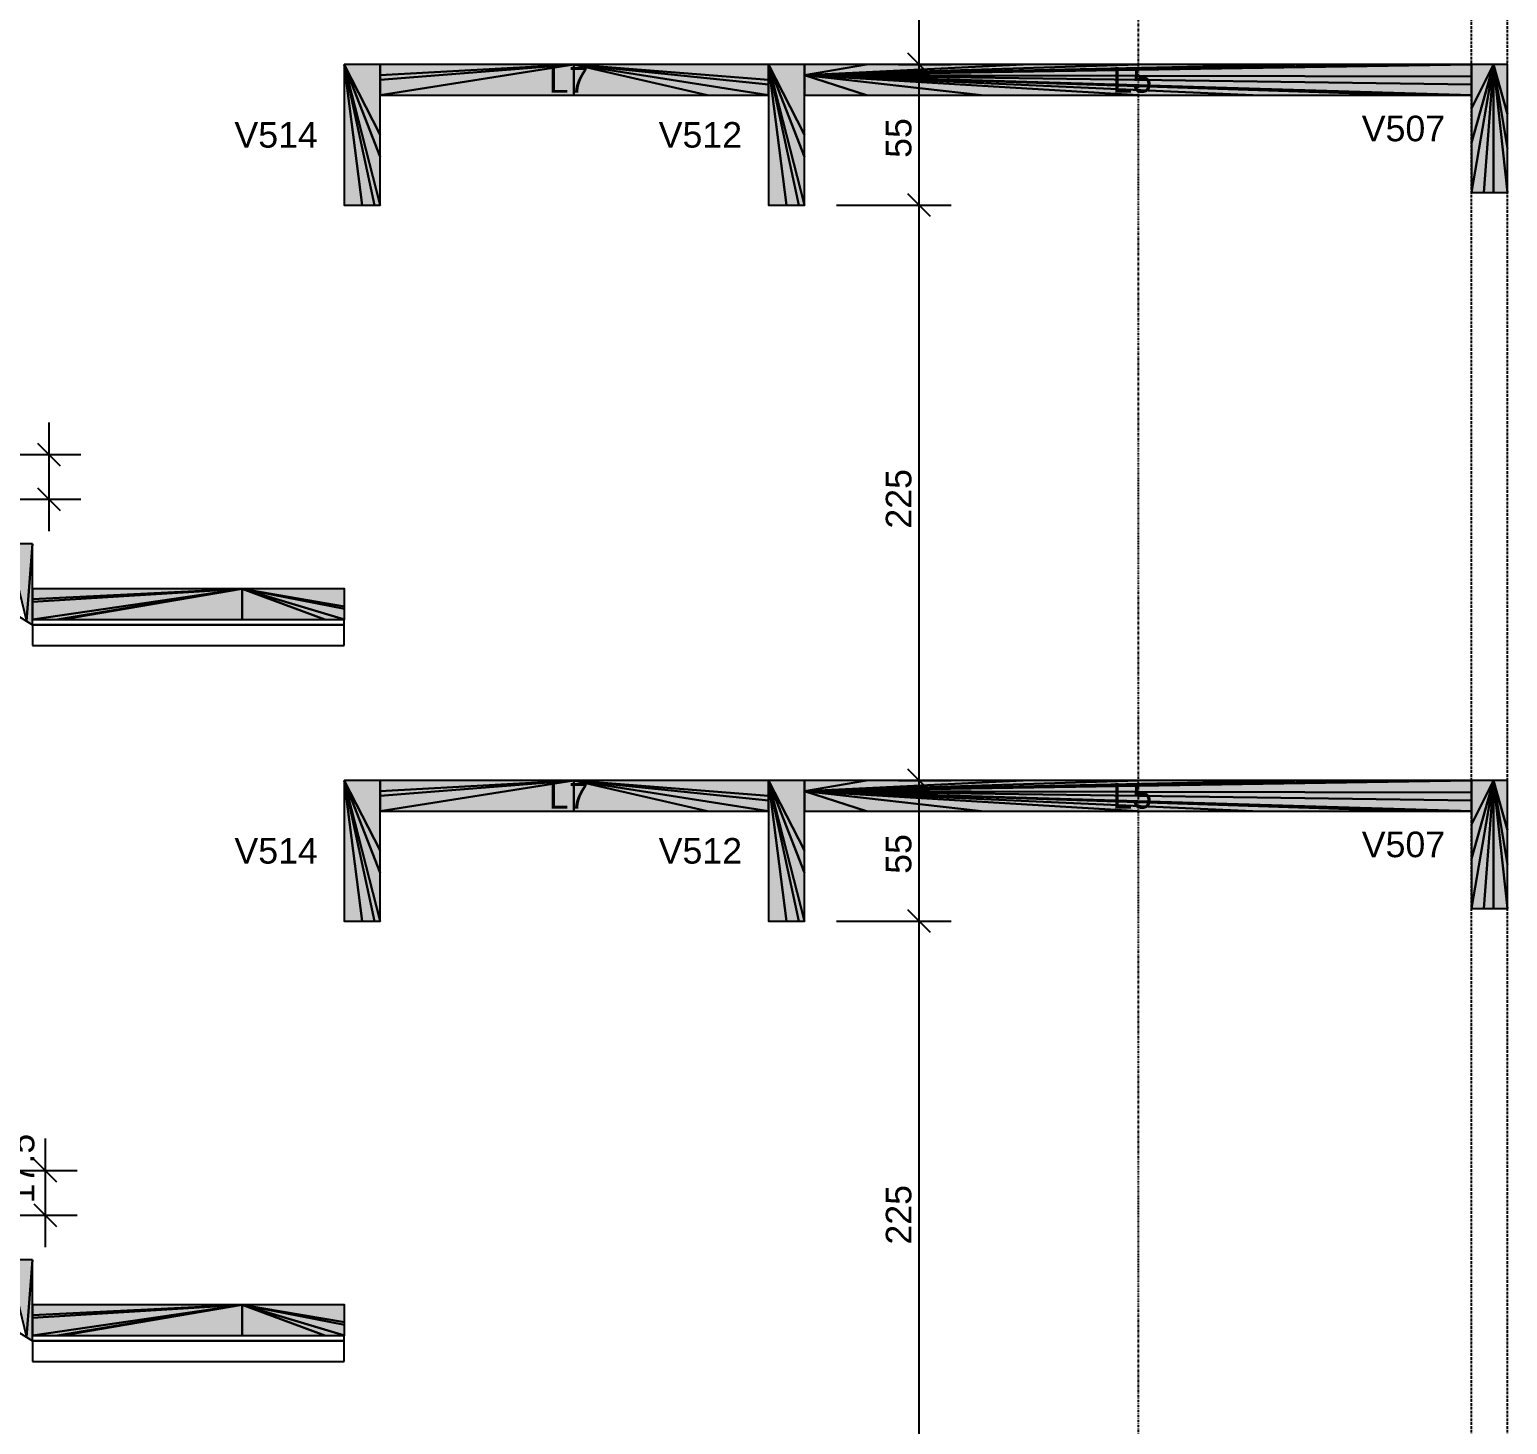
# Model space of a CAD drawing. Extents: x 37185 to 43130, y -8131 to -3926.
# Drawn here: x 38043.2 to 38428.6, y -6379.8 to -6016.2 of the extents above; entities that cross this region are included whole.
import ezdxf

# ---------------------------------------------------------------- set-up
doc = ezdxf.new("R2010")
doc.units = 0
doc.header["$MEASUREMENT"] = 0
doc.linetypes.add('ESTILO_TQS_0001', pattern=[1, 0.7, -0.3])
doc.linetypes.add('ESTILO_TQS_0004', pattern=[1.12, 0.5, -0.2, 0.01, -0.2, 0.01, -0.2])
for name, color, linetype in [('48', 4, 'CONTINUOUS'), ('52', 3, 'CONTINUOUS'), ('68', 4, 'CONTINUOUS'), ('70', 160, 'CONTINUOUS'), ('74', 2, 'CONTINUOUS'), ('75', 9, 'CONTINUOUS'), ('96', 252, 'CONTINUOUS')]:
    doc.layers.add(name, color=color, linetype=linetype)
doc.styles.add('TQS_ARIAL', font='arial.ttf')

msp = doc.modelspace()

# ---------------------------------------------------------------- linework, layer by layer
at = {"layer": '48', "linetype": 'Continuous'}
for p, q in [((38125.29, -6171.39), (38125.29, -6169.95)), ((38125.29, -6171.39), (38043.96, -6171.39)), ((38043.96, -6171.39), (38043.96, -6176.74)), ((38043.96, -6171.39), (38125.29, -6171.39)), ((38125.29, -6176.74), (38125.29, -6171.39)), ((38043.96, -6176.74), (38088, -6176.74)), ((38088, -6176.74), (38125.29, -6176.74)), ((38125.29, -6358.05), (38043.96, -6358.05)), ((38043.96, -6358.05), (38043.96, -6363.4)), ((38043.96, -6358.05), (38125.29, -6358.05)), ((38125.29, -6358.05), (38125.29, -6356.62)), ((38125.29, -6363.4), (38125.29, -6358.05)), ((38043.96, -6363.4), (38088, -6363.4)), ((38088, -6363.4), (38125.29, -6363.4))]:
    msp.add_line(p, q, dxfattribs=at)
at = {"layer": '52', "linetype": 'Continuous'}
for points in [[(38428.63, -6025.29), (38425.01, -6025.29), (38419.29, -6025.29), (38403.08, -6025.29), (38373.14, -6025.29), (38332.29, -6025.29), (38302.35, -6025.29), (38261.49, -6025.29), (38245.27, -6025.29), (38235.94, -6025.29), (38185.15, -6025.29), (38134.63, -6025.29), (38125.29, -6025.29)], [(38125.29, -6025.29), (38125.29, -6061.95)], [(38428.63, -6058.62), (38428.63, -6047.15), (38428.63, -6038.19), (38428.63, -6025.29)], [(38134.63, -6061.95), (38134.63, -6049.33), (38134.63, -6043.57), (38134.63, -6033.29)], [(38134.63, -6033.29), (38185.15, -6033.29), (38220.02, -6033.29), (38235.94, -6033.29)], [(38235.94, -6033.29), (38235.94, -6061.95)], [(38245.27, -6061.95), (38245.27, -6049.33), (38245.27, -6043.57), (38245.27, -6033.29)], [(38245.27, -6033.29), (38261.49, -6033.29), (38291.44, -6033.29), (38332.29, -6033.29), (38362.23, -6033.29), (38403.08, -6033.29), (38419.29, -6033.29)], [(38419.29, -6033.29), (38419.29, -6036.76), (38419.29, -6045.72), (38419.29, -6058.62)], [(38419.29, -6058.62), (38422.5, -6058.62), (38425.01, -6058.62), (38428.63, -6058.62)], [(38125.29, -6061.95), (38129.95, -6061.95), (38133.16, -6061.95), (38134.63, -6061.95)], [(38235.94, -6061.95), (38240.6, -6061.95), (38243.81, -6061.95), (38245.27, -6061.95)], [(37969.29, -6124.72), (37979.98, -6131.4), (37986.43, -6135.43), (37987.96, -6136.39), (37998.64, -6143.07), (38005.1, -6147.1), (38006.63, -6148.05), (38017.32, -6154.74), (38023.77, -6158.77), (38025.29, -6159.72), (38036, -6166.41), (38042.44, -6170.44), (38043.96, -6171.39)], [(38043.96, -6150.29), (38037.52, -6150.29), (38036, -6150.29), (38025.29, -6150.29)], [(38043.96, -6161.95), (38043.96, -6150.29)], [(38125.31, -6161.95), (38098.62, -6161.95), (38043.96, -6161.95)], [(38125.31, -6169.95), (38125.31, -6167.2), (38125.31, -6166.55), (38125.31, -6161.95)], [(38043.96, -6169.95), (38050.38, -6169.95), (38051.91, -6169.95), (38098.62, -6169.95), (38120.2, -6169.95), (38125.29, -6169.95), (38125.31, -6169.95)], [(38043.96, -6171.39), (38043.96, -6169.95)], [(38428.63, -6211.95), (38425.01, -6211.95), (38419.29, -6211.95), (38403.08, -6211.95), (38373.14, -6211.95), (38332.29, -6211.95), (38302.35, -6211.95), (38261.49, -6211.95), (38245.27, -6211.95), (38235.94, -6211.95), (38185.15, -6211.95), (38134.63, -6211.95), (38125.29, -6211.95)], [(38125.29, -6211.95), (38125.29, -6248.62)], [(38428.63, -6245.29), (38428.63, -6233.82), (38428.63, -6224.86), (38428.63, -6211.95)], [(38134.63, -6248.62), (38134.63, -6236), (38134.63, -6230.24), (38134.63, -6219.95)], [(38134.63, -6219.95), (38185.15, -6219.95), (38220.02, -6219.95), (38235.94, -6219.95)], [(38235.94, -6219.95), (38235.94, -6248.62)], [(38245.27, -6248.62), (38245.27, -6236), (38245.27, -6230.24), (38245.27, -6219.95)], [(38245.27, -6219.95), (38261.49, -6219.95), (38291.44, -6219.95), (38332.29, -6219.95), (38362.23, -6219.95), (38403.08, -6219.95), (38419.29, -6219.95)], [(38419.29, -6219.95), (38419.29, -6223.43), (38419.29, -6232.38), (38419.29, -6245.29)], [(38419.29, -6245.29), (38422.5, -6245.29), (38425.01, -6245.29), (38428.63, -6245.29)], [(38125.29, -6248.62), (38129.95, -6248.62), (38133.16, -6248.62), (38134.63, -6248.62)], [(38235.94, -6248.62), (38240.6, -6248.62), (38243.81, -6248.62), (38245.27, -6248.62)], [(37969.29, -6311.39), (37979.98, -6318.07), (37986.43, -6322.1), (37987.96, -6323.05), (37998.64, -6329.73), (38005.1, -6333.77), (38006.63, -6334.72), (38017.32, -6341.41), (38023.77, -6345.44), (38025.29, -6346.39), (38036, -6353.08), (38042.44, -6357.1), (38043.96, -6358.05)], [(38043.96, -6336.95), (38037.52, -6336.95), (38036, -6336.95), (38025.29, -6336.95)], [(38043.96, -6348.62), (38043.96, -6336.95)], [(38125.31, -6348.62), (38098.62, -6348.62), (38043.96, -6348.62)], [(38125.31, -6356.62), (38125.31, -6353.87), (38125.31, -6353.21), (38125.31, -6348.62)], [(38043.96, -6356.62), (38050.38, -6356.62), (38051.91, -6356.62), (38098.62, -6356.62), (38120.2, -6356.62), (38125.29, -6356.62), (38125.31, -6356.62)], [(38043.96, -6358.05), (38043.96, -6356.62)]]:
    msp.add_lwpolyline(points, dxfattribs=at)
at = {"layer": '68', "linetype": 'ESTILO_TQS_0001'}
for p, q in [((38419.29, -7595.96), (38419.29, -4431.95)), ((38428.63, -7595.96), (38428.63, -4431.95))]:
    msp.add_line(p, q, dxfattribs=at)
at = {"layer": '70', "linetype": 'ESTILO_TQS_0004'}
msp.add_line((38332.29, -4145.29), (38332.29, -7832.62), dxfattribs=at)
at = {"layer": '75', "linetype": 'Continuous'}
for p, q in [((38275.17, -6033.62), (38275.17, -5866.95)), ((38275.17, -6070.29), (38275.17, -6016.95)), ((38278.12, -6028.23), (38272.23, -6022.34)), ((38278.12, -6028.23), (38272.23, -6022.34)), ((38261.49, -6025.29), (38261.49, -6025.29)), ((38261.49, -6025.29), (38261.49, -6025.29)), ((38269.82, -6025.29), (38283.51, -6025.29)), ((38269.82, -6025.29), (38283.51, -6025.29)), ((38275.17, -6220.29), (38275.17, -6053.62)), ((38245.27, -6061.95), (38245.27, -6061.95)), ((38245.27, -6061.95), (38245.27, -6061.95)), ((38253.61, -6061.95), (38283.51, -6061.95)), ((38253.61, -6061.95), (38283.51, -6061.95)), ((38278.12, -6064.9), (38272.23, -6059.01)), ((38278.12, -6064.9), (38272.23, -6059.01)), ((38048.24, -6118.62), (38048.24, -6146.95)), ((38045.29, -6124.01), (38051.18, -6129.9)), ((38014.96, -6126.95), (38056.57, -6126.95)), ((38045.29, -6135.67), (38051.18, -6141.57)), ((38033.63, -6138.62), (38056.57, -6138.62)), ((38275.17, -6256.95), (38275.17, -6203.62)), ((38278.12, -6214.9), (38272.23, -6209.01)), ((38278.12, -6214.9), (38272.23, -6209.01)), ((38261.49, -6211.95), (38261.49, -6211.95)), ((38261.49, -6211.95), (38261.49, -6211.95)), ((38269.82, -6211.95), (38283.51, -6211.95)), ((38269.82, -6211.95), (38283.51, -6211.95)), ((38275.17, -6406.95), (38275.17, -6240.29)), ((38278.12, -6251.57), (38272.23, -6245.67)), ((38278.12, -6251.57), (38272.23, -6245.67)), ((38245.27, -6248.62), (38245.27, -6248.62)), ((38245.27, -6248.62), (38245.27, -6248.62)), ((38253.61, -6248.62), (38283.51, -6248.62)), ((38253.61, -6248.62), (38283.51, -6248.62)), ((38047.27, -6305.29), (38047.27, -6333.62)), ((38044.32, -6310.67), (38050.21, -6316.57)), ((38014.96, -6313.62), (38055.6, -6313.62)), ((38044.32, -6322.34), (38050.21, -6328.23)), ((38033.63, -6325.29), (38055.6, -6325.29))]:
    msp.add_line(p, q, dxfattribs=at)
at = {"layer": '96', "linetype": 'Continuous'}
for points in [[(38125.29, -6025.29), (38125.29, -6061.95), (38129.95, -6061.95), (38125.29, -6025.29)], [(38125.29, -6025.29), (38129.95, -6061.95), (38133.16, -6061.95), (38125.29, -6025.29)], [(38125.29, -6025.29), (38133.16, -6061.95), (38134.63, -6061.95), (38125.29, -6025.29)], [(38125.29, -6025.29), (38134.63, -6061.95), (38134.63, -6049.33), (38125.29, -6025.29)], [(38125.29, -6025.29), (38134.63, -6049.33), (38134.63, -6043.57), (38125.29, -6025.29)], [(38125.29, -6025.29), (38134.63, -6043.57), (38134.63, -6025.29), (38125.29, -6025.29)], [(38185.15, -6025.29), (38134.63, -6025.29), (38134.63, -6028.04), (38185.15, -6025.29)], [(38185.15, -6025.29), (38134.63, -6028.04), (38134.63, -6029.3), (38185.15, -6025.29)], [(38185.15, -6025.29), (38134.63, -6029.3), (38134.63, -6033.29), (38185.15, -6025.29)], [(38185.15, -6025.29), (38134.63, -6033.29), (38185.15, -6033.29), (38185.15, -6025.29)], [(38185.15, -6025.29), (38185.15, -6033.29), (38220.02, -6033.29), (38185.15, -6025.29)], [(38185.15, -6025.29), (38220.02, -6033.29), (38235.94, -6033.29), (38185.15, -6025.29)], [(38185.15, -6025.29), (38235.94, -6033.29), (38235.94, -6030.53), (38185.15, -6025.29)], [(38185.15, -6025.29), (38235.94, -6030.53), (38235.94, -6029.28), (38185.15, -6025.29)], [(38185.15, -6025.29), (38235.94, -6029.28), (38235.94, -6025.29), (38185.15, -6025.29)], [(38235.94, -6025.29), (38235.94, -6061.95), (38240.6, -6061.95), (38235.94, -6025.29)], [(38235.94, -6025.29), (38240.6, -6061.95), (38243.81, -6061.95), (38235.94, -6025.29)], [(38235.94, -6025.29), (38243.81, -6061.95), (38245.27, -6061.95), (38235.94, -6025.29)], [(38235.94, -6025.29), (38245.27, -6061.95), (38245.27, -6049.33), (38235.94, -6025.29)], [(38235.94, -6025.29), (38245.27, -6049.33), (38245.27, -6043.57), (38235.94, -6025.29)], [(38235.94, -6025.29), (38245.27, -6043.57), (38245.27, -6025.29), (38235.94, -6025.29)], [(38245.27, -6028.04), (38419.29, -6028.38), (38419.29, -6025.29), (38245.27, -6028.04)], [(38245.27, -6028.04), (38419.29, -6025.29), (38403.08, -6025.29), (38245.27, -6028.04)], [(38245.27, -6028.04), (38403.08, -6025.29), (38373.14, -6025.29), (38245.27, -6028.04)], [(38245.27, -6028.04), (38373.14, -6025.29), (38332.29, -6025.29), (38245.27, -6028.04)], [(38245.27, -6028.04), (38332.29, -6025.29), (38302.35, -6025.29), (38245.27, -6028.04)], [(38245.27, -6028.04), (38302.35, -6025.29), (38261.49, -6025.29), (38245.27, -6028.04)], [(38245.27, -6028.04), (38261.49, -6025.29), (38245.27, -6025.29), (38245.27, -6028.04)], [(38245.27, -6028.04), (38245.27, -6033.29), (38261.49, -6033.29), (38245.27, -6028.04)], [(38245.27, -6028.04), (38261.49, -6033.29), (38291.44, -6033.29), (38245.27, -6028.04)], [(38245.27, -6028.04), (38291.44, -6033.29), (38332.29, -6033.29), (38245.27, -6028.04)], [(38245.27, -6028.04), (38332.29, -6033.29), (38362.23, -6033.29), (38245.27, -6028.04)], [(38245.27, -6028.04), (38362.23, -6033.29), (38403.08, -6033.29), (38245.27, -6028.04)], [(38245.27, -6028.04), (38403.08, -6033.29), (38419.29, -6033.29), (38245.27, -6028.04)], [(38245.27, -6028.04), (38419.29, -6033.29), (38419.29, -6030.53), (38245.27, -6028.04)], [(38245.27, -6028.04), (38419.29, -6030.53), (38419.29, -6028.38), (38245.27, -6028.04)], [(38425.01, -6025.29), (38419.29, -6025.29), (38419.29, -6036.76), (38425.01, -6025.29)], [(38425.01, -6025.29), (38419.29, -6036.76), (38419.29, -6045.72), (38425.01, -6025.29)], [(38425.01, -6025.29), (38419.29, -6045.72), (38419.29, -6058.62), (38425.01, -6025.29)], [(38425.01, -6025.29), (38419.29, -6058.62), (38422.5, -6058.62), (38425.01, -6025.29)], [(38425.01, -6025.29), (38422.5, -6058.62), (38425.01, -6058.62), (38425.01, -6025.29)], [(38425.01, -6025.29), (38425.01, -6058.62), (38428.63, -6058.62), (38425.01, -6025.29)], [(38425.01, -6025.29), (38428.63, -6058.62), (38428.63, -6047.15), (38425.01, -6025.29)], [(38425.01, -6025.29), (38428.63, -6047.15), (38428.63, -6038.19), (38425.01, -6025.29)], [(38425.01, -6025.29), (38428.63, -6038.19), (38428.63, -6025.29), (38425.01, -6025.29)], [(38043.96, -6150.29), (38037.52, -6150.29), (38042.44, -6170.44), (38043.96, -6150.29)], [(38043.96, -6150.29), (38042.44, -6170.44), (38043.96, -6171.39), (38043.96, -6150.29)], [(38098.62, -6161.95), (38043.96, -6161.95), (38043.96, -6164.71), (38098.62, -6161.95)], [(38098.62, -6161.95), (38043.96, -6164.71), (38043.96, -6165.36), (38098.62, -6161.95)], [(38098.62, -6161.95), (38043.96, -6165.36), (38043.96, -6169.95), (38098.62, -6161.95)], [(38098.62, -6161.95), (38043.96, -6169.95), (38050.38, -6169.95), (38098.62, -6161.95)], [(38098.62, -6161.95), (38050.38, -6169.95), (38051.91, -6169.95), (38098.62, -6161.95)], [(38098.62, -6161.95), (38051.91, -6169.95), (38098.62, -6169.95), (38098.62, -6161.95)], [(38098.62, -6161.95), (38098.62, -6169.95), (38120.2, -6169.95), (38098.62, -6161.95)], [(38098.62, -6161.95), (38120.2, -6169.95), (38125.31, -6169.95), (38098.62, -6161.95)], [(38098.62, -6161.95), (38125.31, -6169.95), (38125.31, -6167.2), (38098.62, -6161.95)], [(38098.62, -6161.95), (38125.31, -6167.2), (38125.31, -6166.55), (38098.62, -6161.95)], [(38098.62, -6161.95), (38125.31, -6166.55), (38125.31, -6161.95), (38098.62, -6161.95)], [(38125.29, -6211.95), (38125.29, -6248.62), (38129.95, -6248.62), (38125.29, -6211.95)], [(38125.29, -6211.95), (38129.95, -6248.62), (38133.16, -6248.62), (38125.29, -6211.95)], [(38125.29, -6211.95), (38133.16, -6248.62), (38134.63, -6248.62), (38125.29, -6211.95)], [(38125.29, -6211.95), (38134.63, -6248.62), (38134.63, -6236), (38125.29, -6211.95)], [(38125.29, -6211.95), (38134.63, -6236), (38134.63, -6230.24), (38125.29, -6211.95)], [(38125.29, -6211.95), (38134.63, -6230.24), (38134.63, -6211.95), (38125.29, -6211.95)], [(38185.15, -6211.95), (38134.63, -6211.95), (38134.63, -6214.71), (38185.15, -6211.95)], [(38185.15, -6211.95), (38134.63, -6214.71), (38134.63, -6215.96), (38185.15, -6211.95)], [(38185.15, -6211.95), (38134.63, -6215.96), (38134.63, -6219.95), (38185.15, -6211.95)], [(38185.15, -6211.95), (38134.63, -6219.95), (38185.15, -6219.95), (38185.15, -6211.95)], [(38185.15, -6211.95), (38185.15, -6219.95), (38220.02, -6219.95), (38185.15, -6211.95)], [(38185.15, -6211.95), (38220.02, -6219.95), (38235.94, -6219.95), (38185.15, -6211.95)], [(38185.15, -6211.95), (38235.94, -6219.95), (38235.94, -6217.2), (38185.15, -6211.95)], [(38185.15, -6211.95), (38235.94, -6217.2), (38235.94, -6215.94), (38185.15, -6211.95)], [(38185.15, -6211.95), (38235.94, -6215.94), (38235.94, -6211.95), (38185.15, -6211.95)], [(38235.94, -6211.95), (38235.94, -6248.62), (38240.6, -6248.62), (38235.94, -6211.95)], [(38235.94, -6211.95), (38240.6, -6248.62), (38243.81, -6248.62), (38235.94, -6211.95)], [(38235.94, -6211.95), (38243.81, -6248.62), (38245.27, -6248.62), (38235.94, -6211.95)], [(38235.94, -6211.95), (38245.27, -6248.62), (38245.27, -6236), (38235.94, -6211.95)], [(38235.94, -6211.95), (38245.27, -6236), (38245.27, -6230.24), (38235.94, -6211.95)], [(38235.94, -6211.95), (38245.27, -6230.24), (38245.27, -6211.95), (38235.94, -6211.95)], [(38245.27, -6214.71), (38419.29, -6215.05), (38419.29, -6211.95), (38245.27, -6214.71)], [(38245.27, -6214.71), (38419.29, -6211.95), (38403.08, -6211.95), (38245.27, -6214.71)], [(38245.27, -6214.71), (38403.08, -6211.95), (38373.14, -6211.95), (38245.27, -6214.71)], [(38245.27, -6214.71), (38373.14, -6211.95), (38332.29, -6211.95), (38245.27, -6214.71)], [(38245.27, -6214.71), (38332.29, -6211.95), (38302.35, -6211.95), (38245.27, -6214.71)], [(38245.27, -6214.71), (38302.35, -6211.95), (38261.49, -6211.95), (38245.27, -6214.71)], [(38245.27, -6214.71), (38261.49, -6211.95), (38245.27, -6211.95), (38245.27, -6214.71)], [(38425.01, -6211.95), (38419.29, -6211.95), (38419.29, -6223.43), (38425.01, -6211.95)], [(38425.01, -6211.95), (38419.29, -6223.43), (38419.29, -6232.38), (38425.01, -6211.95)], [(38425.01, -6211.95), (38419.29, -6232.38), (38419.29, -6245.29), (38425.01, -6211.95)], [(38425.01, -6211.95), (38419.29, -6245.29), (38422.5, -6245.29), (38425.01, -6211.95)], [(38425.01, -6211.95), (38422.5, -6245.29), (38425.01, -6245.29), (38425.01, -6211.95)], [(38425.01, -6211.95), (38425.01, -6245.29), (38428.63, -6245.29), (38425.01, -6211.95)], [(38425.01, -6211.95), (38428.63, -6245.29), (38428.63, -6233.82), (38425.01, -6211.95)], [(38425.01, -6211.95), (38428.63, -6233.82), (38428.63, -6224.86), (38425.01, -6211.95)], [(38425.01, -6211.95), (38428.63, -6224.86), (38428.63, -6211.95), (38425.01, -6211.95)], [(38245.27, -6214.71), (38245.27, -6219.95), (38261.49, -6219.95), (38245.27, -6214.71)], [(38245.27, -6214.71), (38261.49, -6219.95), (38291.44, -6219.95), (38245.27, -6214.71)], [(38245.27, -6214.71), (38291.44, -6219.95), (38332.29, -6219.95), (38245.27, -6214.71)], [(38245.27, -6214.71), (38332.29, -6219.95), (38362.23, -6219.95), (38245.27, -6214.71)], [(38245.27, -6214.71), (38362.23, -6219.95), (38403.08, -6219.95), (38245.27, -6214.71)], [(38245.27, -6214.71), (38403.08, -6219.95), (38419.29, -6219.95), (38245.27, -6214.71)], [(38245.27, -6214.71), (38419.29, -6219.95), (38419.29, -6217.2), (38245.27, -6214.71)], [(38245.27, -6214.71), (38419.29, -6217.2), (38419.29, -6215.05), (38245.27, -6214.71)], [(38043.96, -6336.95), (38037.52, -6336.95), (38042.44, -6357.1), (38043.96, -6336.95)], [(38043.96, -6336.95), (38042.44, -6357.1), (38043.96, -6358.05), (38043.96, -6336.95)], [(38098.62, -6348.62), (38043.96, -6348.62), (38043.96, -6351.37), (38098.62, -6348.62)], [(38098.62, -6348.62), (38043.96, -6351.37), (38043.96, -6352.03), (38098.62, -6348.62)], [(38098.62, -6348.62), (38043.96, -6352.03), (38043.96, -6356.62), (38098.62, -6348.62)], [(38098.62, -6348.62), (38043.96, -6356.62), (38050.38, -6356.62), (38098.62, -6348.62)], [(38098.62, -6348.62), (38050.38, -6356.62), (38051.91, -6356.62), (38098.62, -6348.62)], [(38098.62, -6348.62), (38051.91, -6356.62), (38098.62, -6356.62), (38098.62, -6348.62)], [(38098.62, -6348.62), (38098.62, -6356.62), (38120.2, -6356.62), (38098.62, -6348.62)], [(38098.62, -6348.62), (38120.2, -6356.62), (38125.31, -6356.62), (38098.62, -6348.62)], [(38098.62, -6348.62), (38125.31, -6356.62), (38125.31, -6353.87), (38098.62, -6348.62)], [(38098.62, -6348.62), (38125.31, -6353.87), (38125.31, -6353.21), (38098.62, -6348.62)], [(38098.62, -6348.62), (38125.31, -6353.21), (38125.31, -6348.62), (38098.62, -6348.62)]]:
    msp.add_lwpolyline(points, dxfattribs=at)
for points in [[(38125.29, -6025.29), (38125.29, -6061.95), (38129.95, -6061.95)], [(38125.29, -6025.29), (38129.95, -6061.95), (38125.29, -6025.29)], [(38125.29, -6025.29), (38129.95, -6061.95), (38133.16, -6061.95)], [(38125.29, -6025.29), (38133.16, -6061.95), (38125.29, -6025.29)], [(38125.29, -6025.29), (38133.16, -6061.95), (38134.63, -6061.95)], [(38125.29, -6025.29), (38134.63, -6061.95), (38125.29, -6025.29)], [(38125.29, -6025.29), (38134.63, -6061.95), (38134.63, -6049.33)], [(38125.29, -6025.29), (38134.63, -6049.33), (38125.29, -6025.29)], [(38125.29, -6025.29), (38134.63, -6049.33), (38134.63, -6043.57)], [(38125.29, -6025.29), (38134.63, -6043.57), (38125.29, -6025.29)], [(38125.29, -6025.29), (38134.63, -6043.57), (38134.63, -6025.29)], [(38125.29, -6025.29), (38134.63, -6025.29), (38125.29, -6025.29)], [(38185.15, -6025.29), (38134.63, -6025.29), (38134.63, -6028.04)], [(38185.15, -6025.29), (38134.63, -6028.04), (38185.15, -6025.29)], [(38185.15, -6025.29), (38134.63, -6028.04), (38134.63, -6029.3)], [(38185.15, -6025.29), (38134.63, -6029.3), (38185.15, -6025.29)], [(38185.15, -6025.29), (38134.63, -6029.3), (38134.63, -6033.29)], [(38185.15, -6025.29), (38134.63, -6033.29), (38185.15, -6025.29)], [(38185.15, -6025.29), (38134.63, -6033.29), (38185.15, -6033.29)], [(38185.15, -6025.29), (38185.15, -6033.29), (38185.15, -6025.29)], [(38185.15, -6025.29), (38185.15, -6033.29), (38220.02, -6033.29)], [(38185.15, -6025.29), (38220.02, -6033.29), (38185.15, -6025.29)], [(38185.15, -6025.29), (38220.02, -6033.29), (38235.94, -6033.29)], [(38185.15, -6025.29), (38235.94, -6033.29), (38185.15, -6025.29)], [(38185.15, -6025.29), (38235.94, -6033.29), (38235.94, -6030.53)], [(38185.15, -6025.29), (38235.94, -6030.53), (38185.15, -6025.29)], [(38185.15, -6025.29), (38235.94, -6030.53), (38235.94, -6029.28)], [(38185.15, -6025.29), (38235.94, -6029.28), (38185.15, -6025.29)], [(38185.15, -6025.29), (38235.94, -6029.28), (38235.94, -6025.29)], [(38185.15, -6025.29), (38235.94, -6025.29), (38185.15, -6025.29)], [(38235.94, -6025.29), (38235.94, -6061.95), (38240.6, -6061.95)], [(38235.94, -6025.29), (38240.6, -6061.95), (38235.94, -6025.29)], [(38235.94, -6025.29), (38240.6, -6061.95), (38243.81, -6061.95)], [(38235.94, -6025.29), (38243.81, -6061.95), (38235.94, -6025.29)], [(38235.94, -6025.29), (38243.81, -6061.95), (38245.27, -6061.95)], [(38235.94, -6025.29), (38245.27, -6061.95), (38235.94, -6025.29)], [(38235.94, -6025.29), (38245.27, -6061.95), (38245.27, -6049.33)], [(38235.94, -6025.29), (38245.27, -6049.33), (38235.94, -6025.29)], [(38235.94, -6025.29), (38245.27, -6049.33), (38245.27, -6043.57)], [(38235.94, -6025.29), (38245.27, -6043.57), (38235.94, -6025.29)], [(38235.94, -6025.29), (38245.27, -6043.57), (38245.27, -6025.29)], [(38235.94, -6025.29), (38245.27, -6025.29), (38235.94, -6025.29)], [(38245.27, -6028.04), (38419.29, -6028.38), (38419.29, -6025.29)], [(38245.27, -6028.04), (38419.29, -6025.29), (38245.27, -6028.04)], [(38245.27, -6028.04), (38419.29, -6025.29), (38403.08, -6025.29)], [(38245.27, -6028.04), (38403.08, -6025.29), (38245.27, -6028.04)], [(38245.27, -6028.04), (38403.08, -6025.29), (38373.14, -6025.29)], [(38245.27, -6028.04), (38373.14, -6025.29), (38245.27, -6028.04)], [(38245.27, -6028.04), (38373.14, -6025.29), (38332.29, -6025.29)], [(38245.27, -6028.04), (38332.29, -6025.29), (38245.27, -6028.04)], [(38245.27, -6028.04), (38332.29, -6025.29), (38302.35, -6025.29)], [(38245.27, -6028.04), (38302.35, -6025.29), (38245.27, -6028.04)], [(38245.27, -6028.04), (38302.35, -6025.29), (38261.49, -6025.29)], [(38245.27, -6028.04), (38261.49, -6025.29), (38245.27, -6028.04)], [(38245.27, -6028.04), (38261.49, -6025.29), (38245.27, -6025.29)], [(38245.27, -6028.04), (38245.27, -6025.29), (38245.27, -6028.04)], [(38245.27, -6028.04), (38245.27, -6033.29), (38261.49, -6033.29)], [(38245.27, -6028.04), (38261.49, -6033.29), (38245.27, -6028.04)], [(38245.27, -6028.04), (38261.49, -6033.29), (38291.44, -6033.29)], [(38245.27, -6028.04), (38291.44, -6033.29), (38245.27, -6028.04)], [(38245.27, -6028.04), (38291.44, -6033.29), (38332.29, -6033.29)], [(38245.27, -6028.04), (38332.29, -6033.29), (38245.27, -6028.04)], [(38245.27, -6028.04), (38332.29, -6033.29), (38362.23, -6033.29)], [(38245.27, -6028.04), (38362.23, -6033.29), (38245.27, -6028.04)], [(38245.27, -6028.04), (38362.23, -6033.29), (38403.08, -6033.29)], [(38245.27, -6028.04), (38403.08, -6033.29), (38245.27, -6028.04)], [(38245.27, -6028.04), (38403.08, -6033.29), (38419.29, -6033.29)], [(38245.27, -6028.04), (38419.29, -6033.29), (38245.27, -6028.04)], [(38245.27, -6028.04), (38419.29, -6033.29), (38419.29, -6030.53)], [(38245.27, -6028.04), (38419.29, -6030.53), (38245.27, -6028.04)], [(38245.27, -6028.04), (38419.29, -6030.53), (38419.29, -6028.38)], [(38245.27, -6028.04), (38419.29, -6028.38), (38245.27, -6028.04)], [(38425.01, -6025.29), (38419.29, -6025.29), (38419.29, -6036.76)], [(38425.01, -6025.29), (38419.29, -6036.76), (38425.01, -6025.29)], [(38425.01, -6025.29), (38419.29, -6036.76), (38419.29, -6045.72)], [(38425.01, -6025.29), (38419.29, -6045.72), (38425.01, -6025.29)], [(38425.01, -6025.29), (38419.29, -6045.72), (38419.29, -6058.62)], [(38425.01, -6025.29), (38419.29, -6058.62), (38425.01, -6025.29)], [(38425.01, -6025.29), (38419.29, -6058.62), (38422.5, -6058.62)], [(38425.01, -6025.29), (38422.5, -6058.62), (38425.01, -6025.29)], [(38425.01, -6025.29), (38422.5, -6058.62), (38425.01, -6058.62)], [(38425.01, -6025.29), (38425.01, -6058.62), (38425.01, -6025.29)], [(38425.01, -6025.29), (38425.01, -6058.62), (38428.63, -6058.62)], [(38425.01, -6025.29), (38428.63, -6058.62), (38425.01, -6025.29)], [(38425.01, -6025.29), (38428.63, -6058.62), (38428.63, -6047.15)], [(38425.01, -6025.29), (38428.63, -6047.15), (38425.01, -6025.29)], [(38425.01, -6025.29), (38428.63, -6047.15), (38428.63, -6038.19)], [(38425.01, -6025.29), (38428.63, -6038.19), (38425.01, -6025.29)], [(38425.01, -6025.29), (38428.63, -6038.19), (38428.63, -6025.29)], [(38425.01, -6025.29), (38428.63, -6025.29), (38425.01, -6025.29)], [(38043.96, -6150.29), (38037.52, -6150.29), (38042.44, -6170.44)], [(38043.96, -6150.29), (38042.44, -6170.44), (38043.96, -6150.29)], [(38043.96, -6150.29), (38042.44, -6170.44), (38043.96, -6171.39)], [(38043.96, -6150.29), (38043.96, -6171.39), (38043.96, -6150.29)], [(38098.62, -6161.95), (38043.96, -6161.95), (38043.96, -6164.71)], [(38098.62, -6161.95), (38043.96, -6164.71), (38098.62, -6161.95)], [(38098.62, -6161.95), (38043.96, -6164.71), (38043.96, -6165.36)], [(38098.62, -6161.95), (38043.96, -6165.36), (38098.62, -6161.95)], [(38098.62, -6161.95), (38043.96, -6165.36), (38043.96, -6169.95)], [(38098.62, -6161.95), (38043.96, -6169.95), (38098.62, -6161.95)], [(38098.62, -6161.95), (38043.96, -6169.95), (38050.38, -6169.95)], [(38098.62, -6161.95), (38050.38, -6169.95), (38098.62, -6161.95)], [(38098.62, -6161.95), (38050.38, -6169.95), (38051.91, -6169.95)], [(38098.62, -6161.95), (38051.91, -6169.95), (38098.62, -6161.95)], [(38098.62, -6161.95), (38051.91, -6169.95), (38098.62, -6169.95)], [(38098.62, -6161.95), (38098.62, -6169.95), (38098.62, -6161.95)], [(38098.62, -6161.95), (38098.62, -6169.95), (38120.2, -6169.95)], [(38098.62, -6161.95), (38120.2, -6169.95), (38098.62, -6161.95)], [(38098.62, -6161.95), (38120.2, -6169.95), (38125.31, -6169.95)], [(38098.62, -6161.95), (38125.31, -6169.95), (38098.62, -6161.95)], [(38098.62, -6161.95), (38125.31, -6169.95), (38125.31, -6167.2)], [(38098.62, -6161.95), (38125.31, -6167.2), (38098.62, -6161.95)], [(38098.62, -6161.95), (38125.31, -6167.2), (38125.31, -6166.55)], [(38098.62, -6161.95), (38125.31, -6166.55), (38098.62, -6161.95)], [(38098.62, -6161.95), (38125.31, -6166.55), (38125.31, -6161.95)], [(38098.62, -6161.95), (38125.31, -6161.95), (38098.62, -6161.95)], [(38125.29, -6211.95), (38125.29, -6248.62), (38129.95, -6248.62)], [(38125.29, -6211.95), (38129.95, -6248.62), (38125.29, -6211.95)], [(38125.29, -6211.95), (38129.95, -6248.62), (38133.16, -6248.62)], [(38125.29, -6211.95), (38133.16, -6248.62), (38125.29, -6211.95)], [(38125.29, -6211.95), (38133.16, -6248.62), (38134.63, -6248.62)], [(38125.29, -6211.95), (38134.63, -6248.62), (38125.29, -6211.95)], [(38125.29, -6211.95), (38134.63, -6248.62), (38134.63, -6236)], [(38125.29, -6211.95), (38134.63, -6236), (38125.29, -6211.95)], [(38125.29, -6211.95), (38134.63, -6236), (38134.63, -6230.24)], [(38125.29, -6211.95), (38134.63, -6230.24), (38125.29, -6211.95)], [(38125.29, -6211.95), (38134.63, -6230.24), (38134.63, -6211.95)], [(38125.29, -6211.95), (38134.63, -6211.95), (38125.29, -6211.95)], [(38185.15, -6211.95), (38134.63, -6211.95), (38134.63, -6214.71)], [(38185.15, -6211.95), (38134.63, -6214.71), (38185.15, -6211.95)], [(38185.15, -6211.95), (38134.63, -6214.71), (38134.63, -6215.96)], [(38185.15, -6211.95), (38134.63, -6215.96), (38185.15, -6211.95)], [(38185.15, -6211.95), (38134.63, -6215.96), (38134.63, -6219.95)], [(38185.15, -6211.95), (38134.63, -6219.95), (38185.15, -6211.95)], [(38185.15, -6211.95), (38134.63, -6219.95), (38185.15, -6219.95)], [(38185.15, -6211.95), (38185.15, -6219.95), (38185.15, -6211.95)], [(38185.15, -6211.95), (38185.15, -6219.95), (38220.02, -6219.95)], [(38185.15, -6211.95), (38220.02, -6219.95), (38185.15, -6211.95)], [(38185.15, -6211.95), (38220.02, -6219.95), (38235.94, -6219.95)], [(38185.15, -6211.95), (38235.94, -6219.95), (38185.15, -6211.95)], [(38185.15, -6211.95), (38235.94, -6219.95), (38235.94, -6217.2)], [(38185.15, -6211.95), (38235.94, -6217.2), (38185.15, -6211.95)], [(38185.15, -6211.95), (38235.94, -6217.2), (38235.94, -6215.94)], [(38185.15, -6211.95), (38235.94, -6215.94), (38185.15, -6211.95)], [(38185.15, -6211.95), (38235.94, -6215.94), (38235.94, -6211.95)], [(38185.15, -6211.95), (38235.94, -6211.95), (38185.15, -6211.95)], [(38235.94, -6211.95), (38235.94, -6248.62), (38240.6, -6248.62)], [(38235.94, -6211.95), (38240.6, -6248.62), (38235.94, -6211.95)], [(38235.94, -6211.95), (38240.6, -6248.62), (38243.81, -6248.62)], [(38235.94, -6211.95), (38243.81, -6248.62), (38235.94, -6211.95)], [(38235.94, -6211.95), (38243.81, -6248.62), (38245.27, -6248.62)], [(38235.94, -6211.95), (38245.27, -6248.62), (38235.94, -6211.95)], [(38235.94, -6211.95), (38245.27, -6248.62), (38245.27, -6236)], [(38235.94, -6211.95), (38245.27, -6236), (38235.94, -6211.95)], [(38235.94, -6211.95), (38245.27, -6236), (38245.27, -6230.24)], [(38235.94, -6211.95), (38245.27, -6230.24), (38235.94, -6211.95)], [(38235.94, -6211.95), (38245.27, -6230.24), (38245.27, -6211.95)], [(38235.94, -6211.95), (38245.27, -6211.95), (38235.94, -6211.95)], [(38245.27, -6214.71), (38419.29, -6215.05), (38419.29, -6211.95)], [(38245.27, -6214.71), (38419.29, -6211.95), (38245.27, -6214.71)], [(38245.27, -6214.71), (38419.29, -6211.95), (38403.08, -6211.95)], [(38245.27, -6214.71), (38403.08, -6211.95), (38245.27, -6214.71)], [(38245.27, -6214.71), (38403.08, -6211.95), (38373.14, -6211.95)], [(38245.27, -6214.71), (38373.14, -6211.95), (38245.27, -6214.71)], [(38245.27, -6214.71), (38373.14, -6211.95), (38332.29, -6211.95)], [(38245.27, -6214.71), (38332.29, -6211.95), (38245.27, -6214.71)], [(38245.27, -6214.71), (38332.29, -6211.95), (38302.35, -6211.95)], [(38245.27, -6214.71), (38302.35, -6211.95), (38245.27, -6214.71)], [(38245.27, -6214.71), (38302.35, -6211.95), (38261.49, -6211.95)], [(38245.27, -6214.71), (38261.49, -6211.95), (38245.27, -6214.71)], [(38245.27, -6214.71), (38261.49, -6211.95), (38245.27, -6211.95)], [(38245.27, -6214.71), (38245.27, -6211.95), (38245.27, -6214.71)], [(38425.01, -6211.95), (38419.29, -6211.95), (38419.29, -6223.43)], [(38425.01, -6211.95), (38419.29, -6223.43), (38425.01, -6211.95)], [(38425.01, -6211.95), (38419.29, -6223.43), (38419.29, -6232.38)], [(38425.01, -6211.95), (38419.29, -6232.38), (38425.01, -6211.95)], [(38425.01, -6211.95), (38419.29, -6232.38), (38419.29, -6245.29)], [(38425.01, -6211.95), (38419.29, -6245.29), (38425.01, -6211.95)], [(38425.01, -6211.95), (38419.29, -6245.29), (38422.5, -6245.29)], [(38425.01, -6211.95), (38422.5, -6245.29), (38425.01, -6211.95)], [(38425.01, -6211.95), (38422.5, -6245.29), (38425.01, -6245.29)], [(38425.01, -6211.95), (38425.01, -6245.29), (38425.01, -6211.95)], [(38425.01, -6211.95), (38425.01, -6245.29), (38428.63, -6245.29)], [(38425.01, -6211.95), (38428.63, -6245.29), (38425.01, -6211.95)], [(38425.01, -6211.95), (38428.63, -6245.29), (38428.63, -6233.82)], [(38425.01, -6211.95), (38428.63, -6233.82), (38425.01, -6211.95)], [(38425.01, -6211.95), (38428.63, -6233.82), (38428.63, -6224.86)], [(38425.01, -6211.95), (38428.63, -6224.86), (38425.01, -6211.95)], [(38425.01, -6211.95), (38428.63, -6224.86), (38428.63, -6211.95)], [(38425.01, -6211.95), (38428.63, -6211.95), (38425.01, -6211.95)], [(38245.27, -6214.71), (38245.27, -6219.95), (38261.49, -6219.95)], [(38245.27, -6214.71), (38261.49, -6219.95), (38245.27, -6214.71)], [(38245.27, -6214.71), (38261.49, -6219.95), (38291.44, -6219.95)], [(38245.27, -6214.71), (38291.44, -6219.95), (38245.27, -6214.71)], [(38245.27, -6214.71), (38291.44, -6219.95), (38332.29, -6219.95)], [(38245.27, -6214.71), (38332.29, -6219.95), (38245.27, -6214.71)], [(38245.27, -6214.71), (38332.29, -6219.95), (38362.23, -6219.95)], [(38245.27, -6214.71), (38362.23, -6219.95), (38245.27, -6214.71)], [(38245.27, -6214.71), (38362.23, -6219.95), (38403.08, -6219.95)], [(38245.27, -6214.71), (38403.08, -6219.95), (38245.27, -6214.71)], [(38245.27, -6214.71), (38403.08, -6219.95), (38419.29, -6219.95)], [(38245.27, -6214.71), (38419.29, -6219.95), (38245.27, -6214.71)], [(38245.27, -6214.71), (38419.29, -6219.95), (38419.29, -6217.2)], [(38245.27, -6214.71), (38419.29, -6217.2), (38245.27, -6214.71)], [(38245.27, -6214.71), (38419.29, -6217.2), (38419.29, -6215.05)], [(38245.27, -6214.71), (38419.29, -6215.05), (38245.27, -6214.71)], [(38043.96, -6336.95), (38037.52, -6336.95), (38042.44, -6357.1)], [(38043.96, -6336.95), (38042.44, -6357.1), (38043.96, -6336.95)], [(38043.96, -6336.95), (38042.44, -6357.1), (38043.96, -6358.05)], [(38043.96, -6336.95), (38043.96, -6358.05), (38043.96, -6336.95)], [(38098.62, -6348.62), (38043.96, -6348.62), (38043.96, -6351.37)], [(38098.62, -6348.62), (38043.96, -6351.37), (38098.62, -6348.62)], [(38098.62, -6348.62), (38043.96, -6351.37), (38043.96, -6352.03)], [(38098.62, -6348.62), (38043.96, -6352.03), (38098.62, -6348.62)], [(38098.62, -6348.62), (38043.96, -6352.03), (38043.96, -6356.62)], [(38098.62, -6348.62), (38043.96, -6356.62), (38098.62, -6348.62)], [(38098.62, -6348.62), (38043.96, -6356.62), (38050.38, -6356.62)], [(38098.62, -6348.62), (38050.38, -6356.62), (38098.62, -6348.62)], [(38098.62, -6348.62), (38050.38, -6356.62), (38051.91, -6356.62)], [(38098.62, -6348.62), (38051.91, -6356.62), (38098.62, -6348.62)], [(38098.62, -6348.62), (38051.91, -6356.62), (38098.62, -6356.62)], [(38098.62, -6348.62), (38098.62, -6356.62), (38098.62, -6348.62)], [(38098.62, -6348.62), (38098.62, -6356.62), (38120.2, -6356.62)], [(38098.62, -6348.62), (38120.2, -6356.62), (38098.62, -6348.62)], [(38098.62, -6348.62), (38120.2, -6356.62), (38125.31, -6356.62)], [(38098.62, -6348.62), (38125.31, -6356.62), (38098.62, -6348.62)], [(38098.62, -6348.62), (38125.31, -6356.62), (38125.31, -6353.87)], [(38098.62, -6348.62), (38125.31, -6353.87), (38098.62, -6348.62)], [(38098.62, -6348.62), (38125.31, -6353.87), (38125.31, -6353.21)], [(38098.62, -6348.62), (38125.31, -6353.21), (38098.62, -6348.62)], [(38098.62, -6348.62), (38125.31, -6353.21), (38125.31, -6348.62)], [(38098.62, -6348.62), (38125.31, -6348.62), (38098.62, -6348.62)]]:
    msp.add_solid(points, dxfattribs=at)

# ---------------------------------------------------------------- texts
at = {"layer": '74', "linetype": 'Continuous', "style": 'TQS_ARIAL'}
for s, p in [('L7', (38178.62, -6032.62)), ('L5', (38325.62, -6032.62)), ('V507', (38390.63, -6045.29)), ('V514', (38096.63, -6046.95)), ('V512', (38207.27, -6046.95)), ('L7', (38178.62, -6219.29)), ('L5', (38325.62, -6219.29)), ('V514', (38096.63, -6233.62)), ('V512', (38207.27, -6233.62)), ('V507', (38390.63, -6231.95))]:
    msp.add_text(s, height=6.667, dxfattribs=at).set_placement(p)
at = {"layer": '75', "linetype": 'Continuous', "style": 'TQS_ARIAL'}
for s, p in [('55', (38273.17, -6049.62)), ('225', (38273.17, -6146.29)), ('55', (38273.17, -6236.29)), ('17.5', (38044.45, -6322.2)), ('225', (38273.17, -6332.95))]:
    msp.add_text(s, height=6.667, rotation=90, dxfattribs=at).set_placement(p)

doc.saveas('drawing.dxf')
